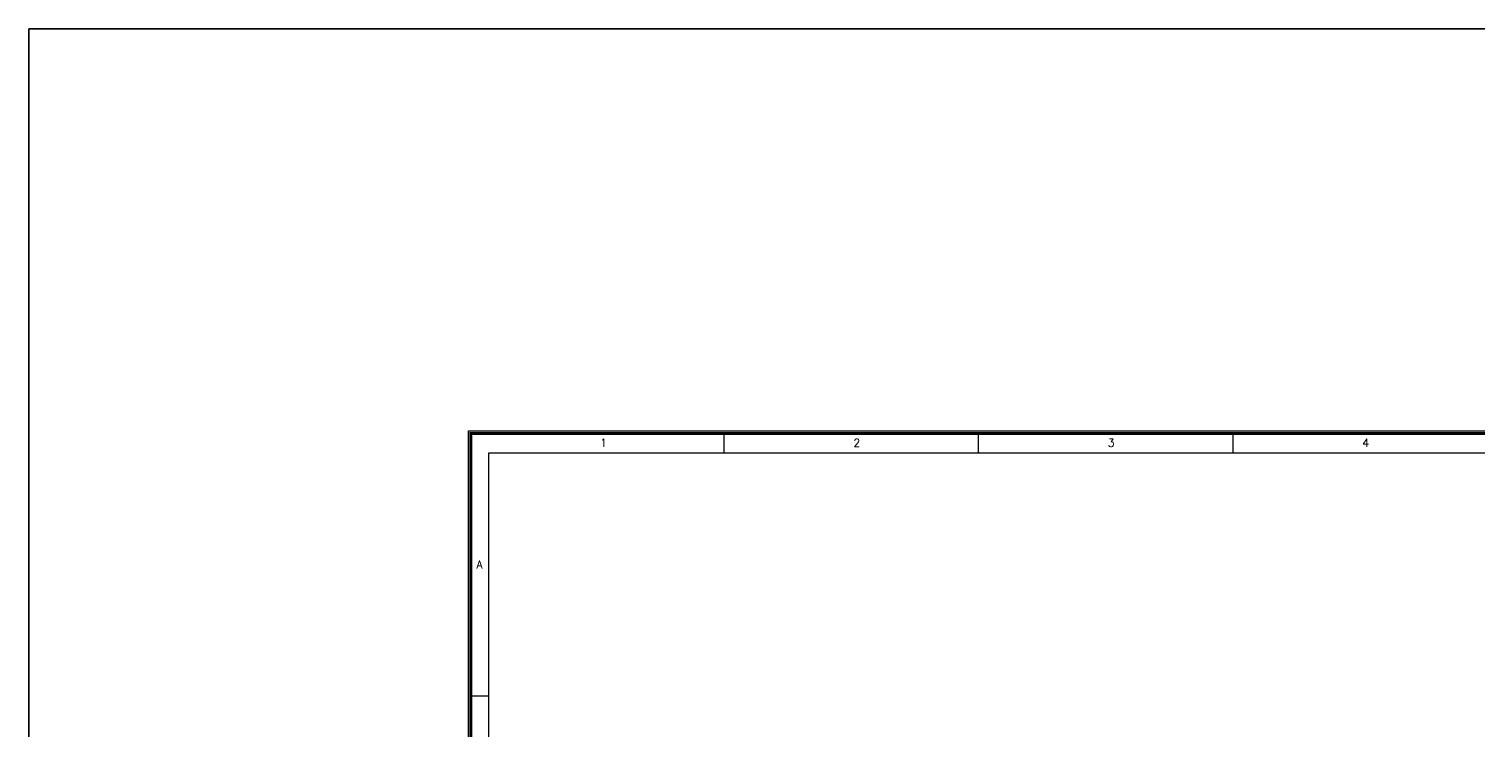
# Model space of a CAD drawing. Header units: millimetres. Extents: x 1448174 to 1599581, y -224422 to -106989.
# Drawn here: x 1448174 to 1473102, y -119057 to -106989 of the extents above; entities that cross this region are included whole.
import ezdxf
from ezdxf.enums import TextEntityAlignment as Align

# ---------------------------------------------------------------- set-up
doc = ezdxf.new("R2010")
doc.units = ezdxf.units.MM
doc.header["$LTSCALE"] = 600
doc.header["$MEASUREMENT"] = 0
doc.layers.add('AREA', color=193, linetype='Continuous', plot=False)
doc.layers.add('P-Wall', color=1, linetype='Continuous', lineweight=35)
doc.layers.add('TITLE', color=7, linetype='Continuous')
doc.styles.add('ROMANS', font='romans.shx')

# ---------------------------------------------------------------- blocks, each defined once
blk = doc.blocks.new('A$C66962185')
at = {"layer": 'TITLE', "color": 7}
for p, q in [((30.11, -140930.66), (30.11, -140928.36)), ((60.37, -140930.66), (60.37, -140928.36)), ((90.64, -140930.66), (90.64, -140928.36))]:
    blk.add_line(p, q, dxfattribs=at)
at = {"layer": 'TITLE'}
for p, q in [((2.14, -140930.66), (360.7, -140930.66)), ((2.14, -141176.03), (2.14, -140930.66))]:
    blk.add_line(p, q, dxfattribs=at)
at = {"layer": 'TITLE', "color": 0}
blk.add_line((-0.15, -140959.61), (2.14, -140959.61), dxfattribs=at)
at = {"layer": 'TITLE', "color": 7, "const_width": 0.355}
blk.add_lwpolyline([(363, -140928.36), (363, -141178.33), (0, -141178.33), (0, -140928.36)], close=True, dxfattribs=at)
at = {"layer": 'TITLE', "color": 7, "style": 'ROMANS'}
for s, p in [('1', (15.75, -140929.48)), ('2', (45.89, -140929.48)), ('3', (76.15, -140929.48)), ('4', (106.41, -140929.48))]:
    blk.add_text(s, height=0.952, dxfattribs=at).set_placement(p, align=Align.MIDDLE)
at = {"layer": 'TITLE', "color": 0, "style": 'ROMANS'}
blk.add_text('A', height=0.952, dxfattribs=at).set_placement((1.02, -140943.96), align=Align.MIDDLE)

msp = doc.modelspace()

# ---------------------------------------------------------------- linework, layer by layer
at = {"layer": 'AREA'}
for points in [[(1455732.3205, -113906.4522), (1508329.0246, -113906.4522), (1508329.0246, -150152.9671), (1455732.3205, -150152.9671)], [(1455777.3205, -113951.4522), (1508284.0246, -113951.4522), (1508284.0246, -150107.9671), (1455777.3205, -150107.9671)]]:
    msp.add_lwpolyline(points, close=True, dxfattribs=at)
at = {"layer": 'P-Wall', "color": 30, "true_color": 0xf8991e}
msp.add_lwpolyline([(1448174.0104, -106989.2702), (1514611.3294, -106989.2702), (1514611.3294, -156412.5289), (1448174.0104, -156412.5289)], close=True, dxfattribs=at)

# ---------------------------------------------------------------- block references
at = {"layer": 'TITLE', "xscale": 144.6465675549349, "yscale": 144.6465665108379, "zscale": 144.6465669265092}
msp.add_blockref('A$C66962185', (1455777.3205, 20270852.605), dxfattribs=at)

doc.saveas('drawing.dxf')
